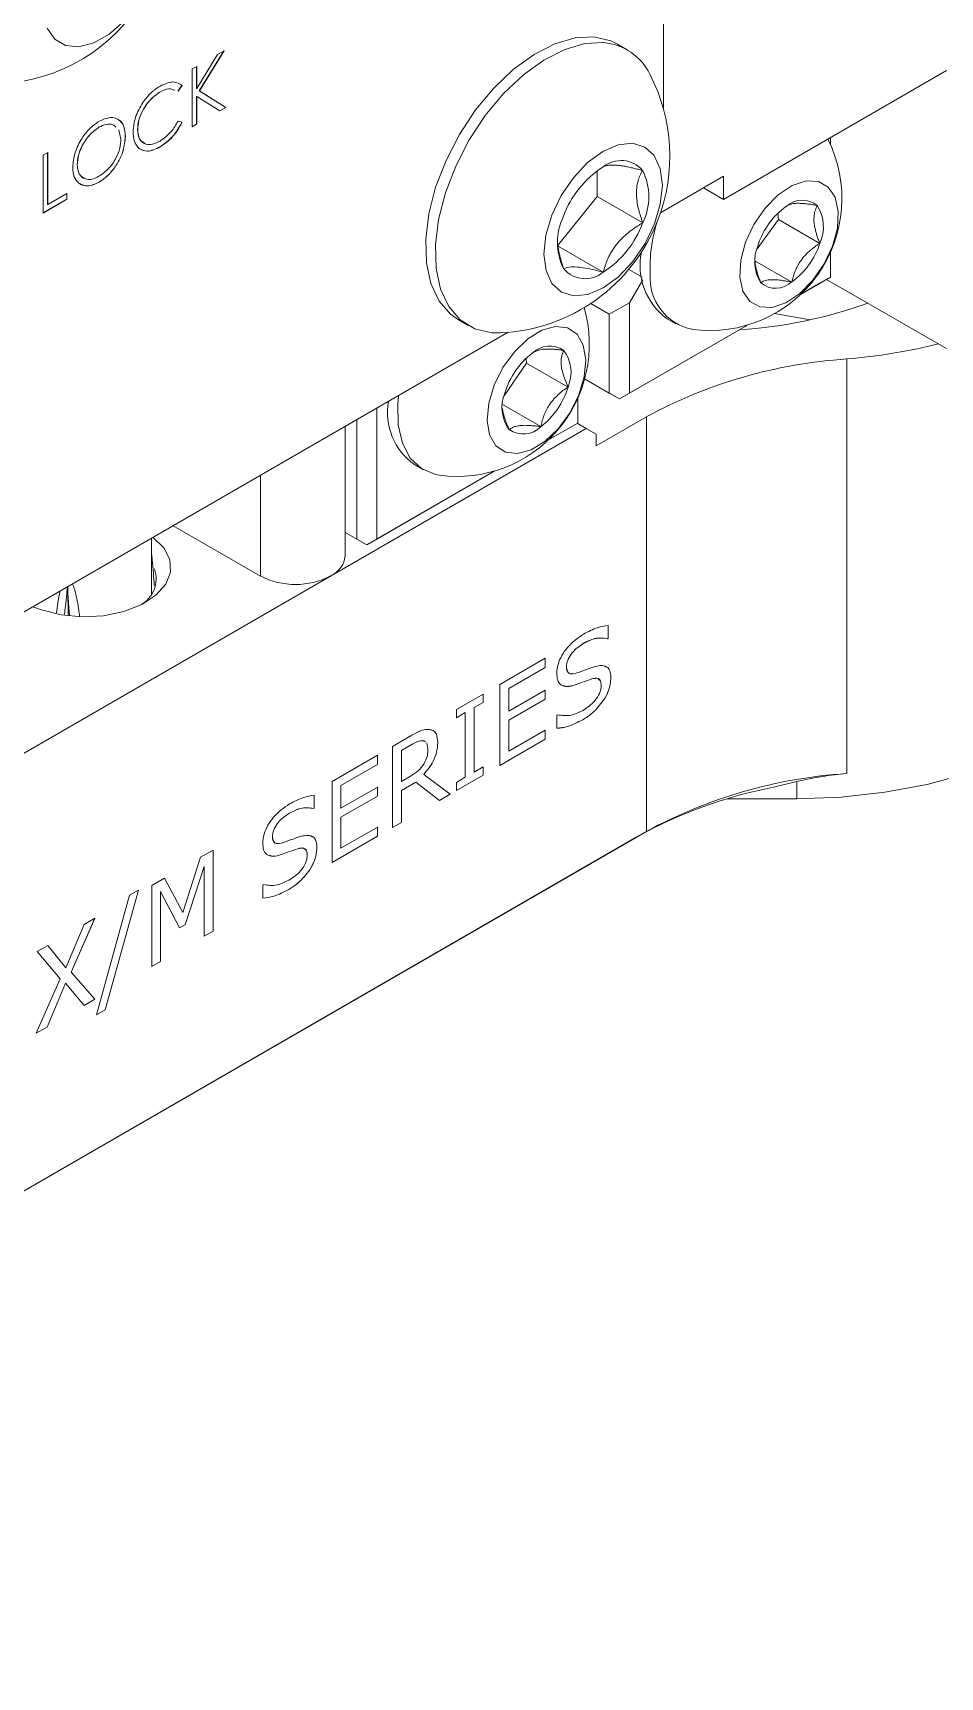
# Model space of a CAD drawing. Header units: millimetres. Extents: x 2 to 278, y 1 to 215.
# Drawn here: x 226.89 to 235.02, y 154.91 to 169.63 of the extents above; entities that cross this region are included whole.
import ezdxf

# ---------------------------------------------------------------- set-up
doc = ezdxf.new("R2010")
doc.units = ezdxf.units.MM

msp = doc.modelspace()

# ---------------------------------------------------------------- linework, layer by layer
at = {"color": 7, "linetype": 'Continuous', "lineweight": 18}
for p, q in [((232.541, 168.958), (232.541, 174.493)), ((232.218, 169.48), (232.13, 169.531)), ((228.361, 169.135), (228.548, 169.44)), ((228.604, 169.472), (228.384, 169.114)), ((228.606, 169.473), (228.385, 169.113)), ((228.548, 169.44), (228.606, 169.473)), ((228.321, 169.309), (228.361, 169.332)), ((228.321, 168.79), (228.321, 169.309)), ((228.36, 169.332), (228.36, 169.135)), ((228.361, 169.332), (228.361, 169.135)), ((233.08, 168.14), (235.078, 169.294)), ((228.03, 169.102), (228.03, 169.101)), ((228.228, 169.161), (228.193, 169.109)), ((228.229, 169.16), (228.194, 169.109)), ((228.228, 169.161), (228.229, 169.16)), ((228.36, 169.135), (228.361, 169.135)), ((228.36, 169.064), (228.36, 168.814)), ((228.36, 169.064), (228.361, 169.064)), ((228.361, 169.064), (228.361, 168.814)), ((228.569, 168.934), (228.361, 169.064)), ((228.384, 169.114), (228.622, 168.965)), ((228.384, 169.114), (228.385, 169.113)), ((228.385, 169.113), (228.623, 168.965)), ((228.623, 168.965), (228.569, 168.934)), ((228.622, 168.965), (228.569, 168.934)), ((228.622, 168.965), (228.623, 168.965)), ((227.484, 168.787), (227.485, 168.787)), ((227.682, 168.681), (227.664, 168.765)), ((227.831, 168.767), (227.832, 168.767)), ((228.194, 168.843), (228.229, 168.833)), ((228.361, 168.814), (228.321, 168.79)), ((228.36, 168.814), (228.321, 168.791)), ((228.36, 168.814), (228.361, 168.814)), ((227.721, 168.705), (227.722, 168.704)), ((228.033, 168.612), (228.033, 168.611)), ((234.037, 168.633), (234.037, 168.693)), ((226.985, 168.538), (227.026, 168.561)), ((226.985, 168.019), (226.985, 168.538)), ((227.025, 168.561), (227.025, 168.096)), ((227.026, 168.561), (227.026, 168.096)), ((227.29, 168.453), (227.291, 168.453)), ((231.947, 168.166), (231.947, 168.396)), ((232.515, 168.022), (233.08, 168.348)), ((233.08, 168.348), (233.08, 168.14)), ((227.026, 168.096), (227.198, 168.195)), ((227.198, 168.195), (227.198, 168.142)), ((227.198, 168.195), (227.198, 168.143)), ((227.486, 168.296), (227.487, 168.296)), ((231.594, 167.725), (231.947, 168.166)), ((231.947, 168.166), (232.356, 167.93)), ((233.08, 168.14), (232.901, 168.244)), ((227.198, 168.143), (226.985, 168.02)), ((227.198, 168.142), (226.985, 168.019)), ((227.025, 168.096), (227.026, 168.096)), ((227.198, 168.143), (227.198, 168.142)), ((233.572, 167.961), (233.568, 168.018)), ((233.381, 167.699), (233.572, 167.961)), ((233.572, 167.961), (233.943, 167.747)), ((231.594, 167.725), (232.003, 167.489)), ((233.362, 167.591), (233.691, 167.401)), ((234.037, 167.445), (234.037, 167.667)), ((232.352, 167.444), (232.231, 167.514)), ((233.77, 167.29), (234.037, 167.445)), ((234.037, 167.445), (233.947, 167.393)), ((234.037, 167.445), (234.037, 167.445)), ((232.356, 167.422), (232.237, 167.216)), ((233.947, 167.393), (233.77, 167.29)), ((235.078, 166.805), (234.003, 167.425)), ((232.057, 167.112), (231.89, 167.209)), ((232.057, 167.112), (232.237, 167.216)), ((232.237, 167.216), (232.237, 166.405)), ((230.706, 167.063), (230.793, 167.012)), ((232.057, 166.405), (232.057, 167.112)), ((233.295, 167.016), (232.147, 166.354)), ((232.237, 166.405), (233.294, 167.016)), ((232.574, 167.072), (232.654, 167.026)), ((223.332, 162.436), (231.152, 166.951)), ((231.316, 166.675), (231.311, 166.716)), ((234.185, 166.712), (234.185, 162.999)), ((231.115, 166.383), (231.316, 166.675)), ((231.316, 166.675), (231.687, 166.46)), ((232.057, 166.405), (231.836, 166.533)), ((232.147, 166.354), (231.836, 166.533)), ((232.147, 166.354), (232.057, 166.405)), ((232.237, 166.405), (232.147, 166.354)), ((229.974, 166.271), (229.974, 165.099)), ((231.101, 166.303), (231.443, 166.106)), ((231.774, 166.138), (231.774, 166.361)), ((232.147, 166.354), (232.147, 166.354)), ((229.69, 164.949), (229.69, 166.107)), ((229.794, 165.099), (229.794, 166.167)), ((231.507, 165.984), (231.774, 166.138)), ((231.774, 166.138), (231.684, 166.087)), ((231.85, 166.09), (231.77, 166.136)), ((231.774, 166.138), (231.774, 166.138)), ((232.389, 166.194), (231.94, 165.934)), ((232.389, 166.194), (232.389, 162.48)), ((231.85, 166.09), (229.56, 164.768)), ((231.684, 166.087), (231.507, 165.984)), ((231.94, 166.038), (231.85, 166.09)), ((231.94, 165.934), (231.94, 166.038)), ((228.931, 165.669), (228.931, 164.768)), ((231.032, 165.71), (229.884, 165.047)), ((229.974, 165.099), (231.032, 165.71)), ((230.312, 165.766), (230.391, 165.72)), ((227.955, 164.605), (227.955, 165.105)), ((228.151, 165.218), (228.931, 164.768)), ((229.794, 165.099), (229.69, 165.159)), ((229.884, 165.047), (229.69, 165.159)), ((229.884, 165.047), (229.794, 165.099)), ((229.884, 165.047), (229.974, 165.099)), ((229.884, 165.047), (229.884, 165.047)), ((229.56, 164.768), (222.106, 160.465)), ((227.206, 164.666), (227.208, 164.417)), ((232.048, 164.211), (232.042, 164.207)), ((232.048, 164.211), (232.042, 164.207)), ((232.042, 164.207), (232.042, 164.207)), ((232.048, 164.325), (232.048, 164.211)), ((232.048, 164.325), (232.048, 164.211)), ((232.048, 164.211), (232.048, 164.211)), ((231.824, 164.165), (231.825, 164.164)), ((231.077, 163.797), (231.483, 164.031)), ((231.483, 163.949), (231.156, 163.761)), ((231.483, 163.949), (231.157, 163.76)), ((231.483, 164.031), (231.483, 163.949)), ((231.483, 164.031), (231.483, 163.949)), ((231.483, 163.949), (231.483, 163.949)), ((231.674, 163.959), (231.674, 163.959)), ((231.077, 163.071), (231.077, 163.797)), ((231.156, 163.761), (231.156, 163.558)), ((231.156, 163.761), (231.157, 163.76)), ((231.157, 163.76), (231.157, 163.558)), ((231.157, 163.558), (231.483, 163.747)), ((231.483, 163.747), (231.483, 163.664)), ((231.483, 163.747), (231.483, 163.664)), ((231.752, 163.793), (231.752, 163.793)), ((231.9, 163.846), (231.901, 163.846)), ((232.072, 163.851), (232.072, 163.851)), ((230.687, 163.572), (230.926, 163.71)), ((230.926, 163.636), (230.846, 163.591)), ((230.926, 163.636), (230.846, 163.591)), ((230.926, 163.71), (230.926, 163.636)), ((230.926, 163.71), (230.926, 163.636)), ((230.926, 163.636), (230.926, 163.636)), ((231.483, 163.664), (231.156, 163.476)), ((231.483, 163.664), (231.157, 163.476)), ((231.483, 163.664), (231.483, 163.664)), ((232.006, 163.657), (232.006, 163.657)), ((230.687, 163.499), (230.687, 163.572)), ((230.767, 163.545), (230.687, 163.499)), ((230.767, 163.545), (230.687, 163.499)), ((230.767, 162.966), (230.767, 163.545)), ((230.767, 163.545), (230.767, 163.545)), ((230.846, 163.591), (230.846, 163.012)), ((230.846, 163.591), (230.846, 163.012)), ((230.846, 163.591), (230.846, 163.591)), ((231.156, 163.558), (231.157, 163.558)), ((231.156, 163.476), (231.156, 163.2)), ((231.156, 163.476), (231.157, 163.476)), ((231.157, 163.476), (231.157, 163.2)), ((231.586, 163.522), (231.592, 163.525)), ((231.586, 163.404), (231.586, 163.522)), ((231.819, 163.481), (231.819, 163.481)), ((230.114, 163.241), (230.288, 163.342)), ((231.483, 163.306), (231.077, 163.071)), ((231.483, 163.306), (231.077, 163.071)), ((231.157, 163.2), (231.483, 163.388)), ((231.483, 163.388), (231.483, 163.306)), ((231.483, 163.388), (231.483, 163.306)), ((231.483, 163.306), (231.483, 163.306)), ((229.573, 162.929), (229.979, 163.163)), ((229.979, 163.163), (229.979, 163.081)), ((229.979, 163.163), (229.979, 163.081)), ((230.114, 162.515), (230.114, 163.241)), ((230.291, 163.261), (230.194, 163.205)), ((230.291, 163.261), (230.194, 163.205)), ((230.194, 163.205), (230.194, 162.929)), ((230.194, 163.205), (230.194, 162.929)), ((230.194, 163.205), (230.194, 163.205)), ((230.291, 163.261), (230.291, 163.261)), ((230.41, 163.282), (230.392, 163.294)), ((230.392, 163.294), (230.392, 163.293)), ((230.41, 163.282), (230.392, 163.293)), ((230.432, 163.22), (230.421, 163.274)), ((230.52, 163.277), (230.52, 163.277)), ((231.156, 163.2), (231.157, 163.2)), ((229.979, 163.081), (229.653, 162.892)), ((229.979, 163.081), (229.653, 162.892)), ((229.979, 163.081), (229.979, 163.081)), ((230.846, 163.012), (230.926, 163.058)), ((230.846, 163.012), (230.846, 163.012)), ((230.926, 163.058), (230.926, 162.984)), ((230.926, 163.057), (230.926, 162.984)), ((229.573, 162.203), (229.573, 162.929)), ((229.653, 162.892), (229.653, 162.69)), ((229.653, 162.892), (229.653, 162.69)), ((229.653, 162.892), (229.653, 162.892)), ((229.653, 162.69), (229.979, 162.878)), ((229.979, 162.878), (229.979, 162.796)), ((229.979, 162.878), (229.979, 162.796)), ((230.194, 162.929), (230.277, 162.977)), ((230.194, 162.929), (230.194, 162.929)), ((230.325, 162.922), (230.194, 162.846)), ((230.325, 162.922), (230.194, 162.846)), ((230.536, 162.759), (230.325, 162.922)), ((230.325, 162.922), (230.325, 162.922)), ((230.394, 162.991), (230.631, 162.814)), ((230.394, 162.991), (230.631, 162.814)), ((230.394, 162.991), (230.394, 162.991)), ((230.926, 162.984), (230.687, 162.846)), ((230.926, 162.984), (230.687, 162.846)), ((230.687, 162.92), (230.767, 162.966)), ((230.687, 162.846), (230.687, 162.92)), ((230.926, 162.984), (230.926, 162.984)), ((233.736, 162.929), (233.528, 162.877)), ((233.736, 162.929), (233.736, 162.773)), ((229.414, 162.805), (229.414, 162.69)), ((229.414, 162.805), (229.414, 162.69)), ((229.979, 162.796), (229.653, 162.607)), ((229.979, 162.796), (229.653, 162.607)), ((229.979, 162.796), (229.979, 162.796)), ((230.194, 162.846), (230.194, 162.561)), ((230.194, 162.846), (230.194, 162.561)), ((230.194, 162.846), (230.194, 162.846)), ((230.631, 162.814), (230.536, 162.759)), ((230.631, 162.814), (230.536, 162.759)), ((230.631, 162.814), (230.631, 162.814)), ((233.736, 162.773), (233.114, 162.773)), ((229.191, 162.644), (229.191, 162.644)), ((229.414, 162.69), (229.408, 162.687)), ((229.414, 162.69), (229.408, 162.687)), ((229.408, 162.687), (229.408, 162.687)), ((229.414, 162.69), (229.414, 162.69)), ((229.653, 162.69), (229.653, 162.69)), ((229.653, 162.607), (229.653, 162.332)), ((229.653, 162.607), (229.653, 162.332)), ((229.653, 162.607), (229.653, 162.607)), ((232.299, 162.429), (219.27, 154.907)), ((219.278, 154.912), (232.389, 162.48)), ((229.04, 162.439), (229.04, 162.438)), ((229.979, 162.437), (229.573, 162.203)), ((229.979, 162.437), (229.573, 162.203)), ((229.653, 162.332), (229.979, 162.52)), ((229.979, 162.52), (229.979, 162.437)), ((229.979, 162.52), (229.979, 162.437)), ((229.979, 162.437), (229.979, 162.437)), ((230.194, 162.561), (230.114, 162.515)), ((230.194, 162.561), (230.114, 162.516)), ((230.194, 162.561), (230.194, 162.561)), ((232.389, 162.48), (232.299, 162.429)), ((228.395, 162.249), (228.507, 162.313)), ((228.507, 162.313), (228.507, 161.588)), ((228.507, 162.313), (228.507, 161.588)), ((229.267, 162.326), (229.267, 162.326)), ((229.438, 162.33), (229.438, 162.33)), ((229.653, 162.332), (229.653, 162.332)), ((228.237, 161.755), (228.395, 162.249)), ((228.427, 162.168), (228.256, 161.645)), ((228.427, 162.168), (228.256, 161.645)), ((228.427, 161.542), (228.427, 162.168)), ((228.427, 162.168), (228.427, 162.168)), ((229.118, 162.273), (229.118, 162.273)), ((229.373, 162.136), (229.373, 162.136)), ((227.958, 161.997), (228.073, 162.063)), ((227.958, 161.271), (227.958, 161.997)), ((228.072, 162.063), (228.237, 161.755)), ((228.073, 162.063), (228.237, 161.755)), ((228.952, 162.001), (228.958, 162.004)), ((228.952, 161.883), (228.952, 162.001)), ((227.464, 160.839), (227.76, 161.91)), ((227.838, 161.955), (227.541, 160.883)), ((227.838, 161.955), (227.541, 160.883)), ((227.76, 161.91), (227.838, 161.955)), ((228.037, 161.943), (228.037, 161.317)), ((228.207, 161.617), (228.037, 161.943)), ((228.037, 161.943), (228.037, 161.317)), ((228.037, 161.943), (228.037, 161.943)), ((229.185, 161.961), (229.185, 161.961)), ((227.448, 161.703), (227.236, 161.221)), ((227.448, 161.702), (227.236, 161.221)), ((227.352, 161.647), (227.448, 161.703)), ((228.237, 161.755), (228.237, 161.755)), ((227.189, 161.258), (227.352, 161.647)), ((228.256, 161.645), (228.207, 161.617)), ((228.256, 161.645), (228.207, 161.617)), ((228.256, 161.645), (228.256, 161.645)), ((228.507, 161.588), (228.427, 161.542)), ((228.507, 161.588), (228.427, 161.542)), ((228.507, 161.588), (228.507, 161.588)), ((226.931, 161.404), (227.027, 161.459)), ((227.138, 161.16), (226.931, 161.404)), ((227.027, 161.459), (227.189, 161.258)), ((227.027, 161.459), (227.189, 161.258)), ((227.189, 161.258), (227.189, 161.258)), ((228.037, 161.317), (227.958, 161.271)), ((228.037, 161.317), (227.958, 161.271)), ((228.037, 161.317), (228.037, 161.317)), ((226.923, 160.673), (227.138, 161.16)), ((227.185, 161.123), (227.02, 160.729)), ((227.185, 161.123), (227.02, 160.729)), ((227.353, 160.921), (227.185, 161.123)), ((227.185, 161.123), (227.185, 161.123)), ((227.236, 161.221), (227.448, 160.977)), ((227.236, 161.221), (227.448, 160.977)), ((227.236, 161.221), (227.236, 161.221)), ((227.448, 160.977), (227.353, 160.921)), ((227.448, 160.977), (227.353, 160.921)), ((227.448, 160.977), (227.448, 160.977)), ((227.541, 160.883), (227.464, 160.839)), ((227.541, 160.883), (227.464, 160.839)), ((227.541, 160.883), (227.541, 160.883)), ((227.02, 160.729), (226.923, 160.673)), ((227.02, 160.729), (226.923, 160.674)), ((227.02, 160.729), (227.02, 160.729))]:
    msp.add_line(p, q, dxfattribs=at)
at = {"color": 7, "linetype": 'Continuous', "lineweight": 18, "flags": 128}
for points in [[(227.02, 169.675), (227.089, 169.576), (227.186, 169.518), (227.306, 169.507), (227.439, 169.542), (227.577, 169.621), (227.711, 169.738)], [(231.919, 169.596), (231.75, 169.587), (231.569, 169.535), (231.384, 169.44), (231.199, 169.306), (231.022, 169.138), (230.859, 168.942), (230.714, 168.723), (230.594, 168.49), (230.501, 168.251), (230.44, 168.012), (230.412, 167.784), (230.418, 167.573), (230.459, 167.387), (230.532, 167.231), (230.635, 167.112), (230.706, 167.063)], [(232.007, 169.545), (231.837, 169.536), (231.657, 169.484), (231.471, 169.389), (231.287, 169.256), (231.11, 169.088), (230.946, 168.891), (230.802, 168.673), (230.681, 168.44), (230.589, 168.2), (230.528, 167.962), (230.5, 167.734), (230.506, 167.523), (230.546, 167.336), (230.619, 167.181), (230.722, 167.062), (230.852, 166.983), (231.004, 166.947), (231.083, 166.946)], [(232.13, 169.531), (232.071, 169.56), (231.919, 169.596)], [(232.265, 168.644), (232.137, 168.63), (232, 168.571), (231.862, 168.471), (231.735, 168.335), (231.625, 168.175), (231.541, 167.999), (231.489, 167.821), (231.471, 167.652), (231.49, 167.504), (231.543, 167.387), (231.628, 167.31), (231.738, 167.276), (231.866, 167.29), (232.003, 167.349), (232.14, 167.449), (232.268, 167.585), (232.378, 167.745), (232.461, 167.921), (232.514, 168.099), (232.532, 168.268), (232.513, 168.416), (232.46, 168.533), (232.375, 168.61), (232.265, 168.644)], [(233.227, 167.446), (233.254, 167.32), (233.315, 167.228), (233.405, 167.178), (233.515, 167.173), (233.638, 167.214), (233.764, 167.298), (233.881, 167.417), (233.982, 167.563), (234.056, 167.723), (234.1, 167.884), (234.108, 168.034), (234.08, 168.16), (234.019, 168.252), (233.93, 168.302), (233.819, 168.307), (233.696, 168.266), (233.571, 168.182), (233.453, 168.063), (233.353, 167.917), (233.278, 167.757), (233.235, 167.596), (233.227, 167.446)], [(231.575, 167.003), (231.453, 166.969), (231.327, 166.892), (231.208, 166.777), (231.104, 166.635), (231.025, 166.477), (230.977, 166.315), (230.963, 166.162), (230.985, 166.032), (231.041, 165.934), (231.126, 165.877), (231.234, 165.865), (231.356, 165.898), (231.481, 165.976), (231.601, 166.09), (231.705, 166.232), (231.784, 166.391), (231.832, 166.553), (231.846, 166.705), (231.824, 166.836), (231.768, 166.934), (231.683, 166.991), (231.575, 167.003)], [(233.85, 167.061), (233.838, 167.064), (233.537, 167.119)], [(230.168, 166.382), (230.161, 166.311), (230.165, 166.122), (230.203, 165.957), (230.274, 165.824), (230.375, 165.73), (230.501, 165.677), (230.536, 165.671)], [(227.971, 165.114), (228.065, 165.022), (228.119, 164.915), (228.125, 164.804), (228.083, 164.695), (227.995, 164.596), (227.868, 164.513), (227.709, 164.45), (227.527, 164.413), (227.336, 164.402), (227.145, 164.42), (226.969, 164.464), (226.894, 164.493)], [(233.736, 162.773), (234.134, 162.788), (234.525, 162.831), (234.905, 162.902), (235.265, 163), (235.602, 163.123), (235.909, 163.27), (236.182, 163.438), (236.417, 163.624), (236.609, 163.826), (236.755, 164.04), (236.855, 164.263), (236.905, 164.491), (236.911, 164.606)]]:
    msp.add_lwpolyline(points, dxfattribs=at)
at = {"color": 7, "linetype": 'Continuous', "lineweight": 18}
for centre, radius, start, end in [((226.523, 170.76), 1.586, 272.5247, 27.4807), ((231.964, 169.039), 0.508, 26.0761, 85.2197), ((231.013, 168.53), 1.586, 338.9034, 27.4807), ((232.957, 168.15), 1.184, 262.3574, 26.5843), ((232.162, 168.234), 0.255, 40.9077, 129.4234), ((232.48, 167.684), 0.888, 122.7674, 159.8613), ((231.886, 168.164), 0.525, 333.5112, 26.8016), ((234.045, 167.521), 0.688, 125.7217, 161.999), ((233.786, 167.927), 0.208, 49.7227, 133.1612), ((233.622, 167.895), 0.353, 335.2967, 32.719), ((231.013, 168.53), 1.586, 272.5247, 338.9034), ((232.117, 167.756), 0.525, 153.5112, 206.8016), ((231.522, 168.236), 0.888, 302.7674, 339.8613), ((233.774, 167.531), 1.352, 162.3797, 182.5469), ((233.712, 167.585), 0.353, 155.2967, 212.719), ((233.289, 167.96), 0.688, 305.7217, 341.999), ((232.922, 167.549), 0.59, 168.2962, 233.892), ((231.841, 167.686), 0.255, 220.9077, 309.4234), ((232.89, 167.437), 0.468, 175.7679, 258.7684), ((233.549, 167.553), 0.208, 229.7227, 313.1612), ((230.694, 166.844), 1.184, 262.3574, 16.0672), ((232.975, 171.097), 4.13, 273.4474, 289.7891), ((233.785, 171.724), 5.027, 274.5644, 284.0524), ((231.792, 166.209), 0.699, 127.5962, 163.4856), ((231.523, 166.606), 0.221, 55.5094, 135.2793), ((231.386, 166.591), 0.328, 336.5271, 37.0076), ((234.466, 162.366), 4.355, 93.7065, 118.4944), ((231.423, 166.276), 0.328, 156.5271, 217.0076), ((231.017, 166.659), 0.699, 307.5962, 343.4856), ((230.638, 166.23), 0.568, 169.675, 234.8716), ((231.286, 166.261), 0.221, 235.5094, 315.2793), ((229.468, 164.972), 0.224, 294.3747, 354.3052), ((227.727, 164.744), 0.27, 298.1424, 19.0505), ((229.246, 165.375), 0.683, 242.6097, 297.3903), ((234.312, 158.819), 4.133, 100.9364, 119.1437), ((234.466, 158.653), 4.355, 93.7065, 118.4944)]:
    msp.add_arc(centre, radius, start, end, dxfattribs=at)
for points, knots in [([(227.791, 168.747), (227.795, 168.79), (227.804, 168.876), (227.87, 169.003), (227.95, 169.101), (228.005, 169.138), (228.033, 169.156)], [0, 0, 0, 0, 0.279512, 0.55908, 0.779374, 1, 1, 1, 1]), ([(228.03, 169.102), (228.001, 169.081), (227.944, 169.041), (227.877, 168.946), (227.837, 168.849), (227.833, 168.794), (227.831, 168.767)], [0, 0, 0, 0, 0.279856, 0.559519, 0.779686, 1, 1, 1, 1]), ([(228.03, 169.101), (228.002, 169.081), (227.944, 169.04), (227.878, 168.945), (227.838, 168.848), (227.834, 168.794), (227.832, 168.767)], [0, 0, 0, 0, 0.279856, 0.559519, 0.779686, 1, 1, 1, 1]), ([(228.163, 169.117), (228.146, 169.125), (228.109, 169.141), (228.058, 169.116), (228.03, 169.101)], [0, 0, 0, 0, 0.442041, 1, 1, 1, 1]), ([(228.162, 169.118), (228.145, 169.125), (228.108, 169.142), (228.058, 169.116), (228.03, 169.102)], [0, 0, 0, 0, 0.442041, 1, 1, 1, 1]), ([(228.033, 169.156), (228.076, 169.175), (228.153, 169.21), (228.206, 169.176), (228.229, 169.16)], [0, 0, 0, 0, 0.559517, 1, 1, 1, 1]), ([(227.25, 168.429), (227.254, 168.472), (227.263, 168.556), (227.324, 168.683), (227.402, 168.782), (227.456, 168.82), (227.483, 168.839)], [0, 0, 0, 0, 0.279731, 0.559327, 0.77968, 1, 1, 1, 1]), ([(227.484, 168.787), (227.456, 168.766), (227.399, 168.725), (227.335, 168.63), (227.296, 168.534), (227.292, 168.48), (227.29, 168.453)], [0, 0, 0, 0, 0.279627, 0.55935, 0.77963, 1, 1, 1, 1]), ([(227.485, 168.787), (227.457, 168.766), (227.4, 168.725), (227.335, 168.63), (227.297, 168.534), (227.293, 168.48), (227.291, 168.453)], [0, 0, 0, 0, 0.279627, 0.55935, 0.77963, 1, 1, 1, 1]), ([(227.483, 168.839), (227.519, 168.855), (227.589, 168.887), (227.668, 168.859), (227.715, 168.796), (227.72, 168.735), (227.722, 168.704)], [0, 0, 0, 0, 0.279767, 0.559358, 0.779571, 1, 1, 1, 1]), ([(227.635, 168.788), (227.627, 168.797), (227.606, 168.818), (227.551, 168.817), (227.507, 168.797), (227.484, 168.787)], [0, 0, 0, 0, 0.236786, 0.618533, 1, 1, 1, 1]), ([(227.636, 168.788), (227.628, 168.796), (227.607, 168.818), (227.552, 168.817), (227.507, 168.797), (227.485, 168.787)], [0, 0, 0, 0, 0.236786, 0.618533, 1, 1, 1, 1]), ([(227.665, 168.85), (227.665, 168.85), (227.688, 168.843), (227.713, 168.793), (227.719, 168.734), (227.721, 168.705)], [0, 0, 0, 0, 0.020726, 0.510123, 1, 1, 1, 1]), ([(227.831, 168.767), (227.834, 168.735), (227.839, 168.674), (227.879, 168.652), (227.898, 168.642)], [0, 0, 0, 0, 0.5325766, 1, 1, 1, 1]), ([(227.832, 168.767), (227.835, 168.735), (227.842, 168.672), (227.898, 168.632), (227.965, 168.63), (228.01, 168.653), (228.033, 168.664)], [0, 0, 0, 0, 0.2794342, 0.5589213, 0.7792831, 1, 1, 1, 1]), ([(228.033, 168.664), (228.068, 168.689), (228.13, 168.734), (228.174, 168.81), (228.194, 168.843)], [0, 0, 0, 0, 0.558772, 1, 1, 1, 1]), ([(228.229, 168.833), (228.215, 168.806), (228.187, 168.754), (228.121, 168.671), (228.067, 168.634), (228.033, 168.611)], [0, 0, 0, 0, 0.28041, 0.560795, 1, 1, 1, 1]), ([(228.228, 168.833), (228.214, 168.807), (228.186, 168.754), (228.12, 168.672), (228.066, 168.634), (228.033, 168.612)], [0, 0, 0, 0, 0.28041, 0.560795, 1, 1, 1, 1]), ([(227.485, 168.348), (227.514, 168.368), (227.571, 168.408), (227.637, 168.503), (227.676, 168.6), (227.68, 168.654), (227.682, 168.681)], [0, 0, 0, 0, 0.2798297, 0.559389, 0.7796538, 1, 1, 1, 1]), ([(227.721, 168.705), (227.717, 168.662), (227.71, 168.577), (227.646, 168.451), (227.568, 168.352), (227.513, 168.315), (227.486, 168.296)], [0, 0, 0, 0, 0.27963, 0.559343, 0.779597, 1, 1, 1, 1]), ([(227.722, 168.704), (227.718, 168.662), (227.71, 168.577), (227.646, 168.45), (227.569, 168.351), (227.514, 168.314), (227.487, 168.296)], [0, 0, 0, 0, 0.27963, 0.559343, 0.779597, 1, 1, 1, 1]), ([(227.848, 168.595), (227.83, 168.615), (227.796, 168.652), (227.793, 168.718), (227.791, 168.747)], [0, 0, 0, 0, 0.559029, 1, 1, 1, 1]), ([(228.033, 168.612), (227.993, 168.593), (227.922, 168.559), (227.87, 168.584), (227.847, 168.595)], [0, 0, 0, 0, 0.559804, 1, 1, 1, 1]), ([(228.033, 168.611), (227.994, 168.592), (227.923, 168.558), (227.871, 168.584), (227.848, 168.595)], [0, 0, 0, 0, 0.559804, 1, 1, 1, 1]), ([(227.487, 168.296), (227.452, 168.28), (227.383, 168.249), (227.305, 168.277), (227.257, 168.339), (227.253, 168.399), (227.25, 168.429)], [0, 0, 0, 0, 0.279663, 0.559354, 0.779636, 1, 1, 1, 1]), ([(227.29, 168.453), (227.293, 168.422), (227.299, 168.362), (227.338, 168.34), (227.357, 168.329)], [0, 0, 0, 0, 0.520991, 1, 1, 1, 1]), ([(227.291, 168.453), (227.294, 168.422), (227.301, 168.361), (227.355, 168.321), (227.419, 168.316), (227.463, 168.337), (227.485, 168.348)], [0, 0, 0, 0, 0.279416, 0.5590765, 0.779478, 1, 1, 1, 1]), ([(232.354, 168.401), (232.348, 168.402), (232.327, 168.408), (232.301, 168.414), (232.267, 168.422), (232.234, 168.43), (232.195, 168.438), (232.158, 168.443), (232.125, 168.447), (232.096, 168.449), (232.071, 168.449), (232.049, 168.447), (232.033, 168.444), (232.019, 168.44), (232.009, 168.436), (232.002, 168.432), (232, 168.431)], [0, 0, 0, 0, 0.03883, 0.1166, 0.155556, 0.238619, 0.322154, 0.407544, 0.493762, 0.57354, 0.654037, 0.736529, 0.819573, 0.864564, 0.954781, 1, 1, 1, 1]), ([(232.356, 167.93), (232.343, 167.97), (232.316, 168.05), (232.299, 168.156), (232.3, 168.244), (232.313, 168.307), (232.332, 168.359), (232.347, 168.387), (232.354, 168.401)], [0, 0, 0, 0, 0.216119, 0.439625, 0.593243, 0.751996, 0.87543, 1, 1, 1, 1]), ([(227.486, 168.296), (227.451, 168.28), (227.381, 168.247), (227.331, 168.274), (227.306, 168.287)], [0, 0, 0, 0, 0.5068829, 1, 1, 1, 1]), ([(233.92, 168.086), (233.905, 168.088), (233.877, 168.094), (233.835, 168.1), (233.795, 168.104), (233.764, 168.106), (233.737, 168.106), (233.716, 168.105), (233.696, 168.102), (233.681, 168.098), (233.667, 168.093), (233.66, 168.089), (233.655, 168.086)], [0, 0, 0, 0, 0.118504, 0.238123, 0.359816, 0.483371, 0.546446, 0.652678, 0.739239, 0.826726, 0.894509, 1, 1, 1, 1]), ([(233.943, 167.747), (233.939, 167.759), (233.929, 167.783), (233.919, 167.812), (233.91, 167.84), (233.903, 167.866), (233.896, 167.897), (233.892, 167.923), (233.89, 167.942), (233.89, 167.962), (233.89, 167.985), (233.894, 168.011), (233.898, 168.032), (233.904, 168.05), (233.911, 168.067), (233.917, 168.08), (233.92, 168.086)], [0, 0, 0, 0, 0.090104, 0.180412, 0.220442, 0.300883, 0.382267, 0.464712, 0.506234, 0.547616, 0.63098, 0.715576, 0.801326, 0.844454, 0.922158, 1, 1, 1, 1]), ([(232.003, 167.489), (232.008, 167.508), (232.019, 167.546), (232.04, 167.602), (232.068, 167.658), (232.098, 167.708), (232.13, 167.749), (232.161, 167.784), (232.195, 167.816), (232.229, 167.845), (232.271, 167.877), (232.313, 167.905), (232.345, 167.924), (232.356, 167.93)], [0, 0, 0, 0, 0.107745, 0.216086, 0.327188, 0.439788, 0.516283, 0.593432, 0.672515, 0.752184, 0.81378, 0.937706, 1, 1, 1, 1]), ([(231.594, 167.787), (231.594, 167.778), (231.593, 167.756), (231.597, 167.718), (231.603, 167.683), (231.612, 167.64), (231.626, 167.587), (231.641, 167.542), (231.648, 167.519)], [0, 0, 0, 0, 0.1142907, 0.2697172, 0.4276609, 0.5069984, 0.7526539, 1, 1, 1, 1]), ([(233.691, 167.401), (233.695, 167.416), (233.702, 167.445), (233.717, 167.489), (233.736, 167.533), (233.756, 167.568), (233.778, 167.601), (233.799, 167.628), (233.826, 167.656), (233.851, 167.679), (233.882, 167.705), (233.912, 167.727), (233.936, 167.742), (233.943, 167.747)], [0, 0, 0, 0, 0.1079949, 0.2169975, 0.3276045, 0.4397825, 0.4925022, 0.5892251, 0.6727124, 0.7521715, 0.8138778, 0.9378099, 1, 1, 1, 1]), ([(233.361, 167.61), (233.361, 167.603), (233.361, 167.587), (233.364, 167.561), (233.37, 167.53), (233.378, 167.499), (233.386, 167.471), (233.396, 167.442), (233.405, 167.418), (233.412, 167.4), (233.415, 167.394)], [0, 0, 0, 0, 0.103337, 0.245064, 0.388397, 0.533702, 0.680423, 0.760174, 0.919968, 1, 1, 1, 1]), ([(231.648, 167.519), (231.658, 167.524), (231.684, 167.536), (231.765, 167.541), (231.891, 167.518), (231.976, 167.496), (232.003, 167.489)], [0, 0, 0, 0, 0.180942, 0.506293, 0.843975, 1, 1, 1, 1]), ([(233.415, 167.394), (233.417, 167.396), (233.423, 167.401), (233.436, 167.408), (233.456, 167.415), (233.476, 167.419), (233.499, 167.421), (233.523, 167.422), (233.552, 167.421), (233.576, 167.419), (233.605, 167.415), (233.642, 167.41), (233.674, 167.404), (233.691, 167.401)], [0, 0, 0, 0, 0.053887, 0.162195, 0.271944, 0.383478, 0.439828, 0.545428, 0.633178, 0.712361, 0.752201, 0.875747, 1, 1, 1, 1]), ([(231.648, 166.789), (231.643, 166.789), (231.627, 166.792), (231.606, 166.794), (231.58, 166.797), (231.554, 166.799), (231.523, 166.801), (231.494, 166.801), (231.468, 166.8), (231.445, 166.797), (231.424, 166.792), (231.407, 166.787), (231.394, 166.781), (231.388, 166.778), (231.386, 166.777)], [0, 0, 0, 0, 0.045398, 0.136279, 0.181781, 0.279062, 0.377184, 0.476546, 0.577006, 0.670513, 0.765079, 0.860945, 0.957747, 1, 1, 1, 1]), ([(231.687, 166.46), (231.675, 166.489), (231.65, 166.546), (231.629, 166.62), (231.623, 166.681), (231.627, 166.724), (231.636, 166.76), (231.644, 166.779), (231.648, 166.789)], [0, 0, 0, 0, 0.216113, 0.439614, 0.593233, 0.751987, 0.875425, 1, 1, 1, 1]), ([(231.443, 166.106), (231.447, 166.12), (231.453, 166.15), (231.467, 166.195), (231.485, 166.24), (231.505, 166.277), (231.526, 166.311), (231.548, 166.339), (231.573, 166.367), (231.597, 166.391), (231.627, 166.417), (231.656, 166.44), (231.679, 166.455), (231.687, 166.46)], [0, 0, 0, 0, 0.107817, 0.216649, 0.327368, 0.439781, 0.497168, 0.59382, 0.672575, 0.752172, 0.813843, 0.937774, 1, 1, 1, 1]), ([(231.1, 166.268), (231.102, 166.257), (231.105, 166.237), (231.113, 166.205), (231.121, 166.177), (231.133, 166.143), (231.146, 166.111), (231.157, 166.087), (231.161, 166.079)], [0, 0, 0, 0, 0.186184, 0.351587, 0.509009, 0.63126, 0.876791, 1, 1, 1, 1]), ([(231.161, 166.079), (231.165, 166.082), (231.172, 166.088), (231.184, 166.095), (231.197, 166.101), (231.21, 166.106), (231.229, 166.111), (231.247, 166.114), (231.263, 166.116), (231.28, 166.117), (231.303, 166.118), (231.333, 166.117), (231.359, 166.115), (231.386, 166.113), (231.412, 166.11), (231.433, 166.107), (231.443, 166.106)], [0, 0, 0, 0, 0.090104, 0.180412, 0.220442, 0.300883, 0.382267, 0.464712, 0.506234, 0.547616, 0.63098, 0.715576, 0.801326, 0.844454, 0.922158, 1, 1, 1, 1]), ([(227.955, 164.982), (227.957, 164.963), (227.964, 164.903), (227.972, 164.802), (227.978, 164.722), (227.98, 164.683)], [0, 0, 0, 0, 0.196632, 0.613726, 1, 1, 1, 1]), ([(227.104, 164.437), (227.108, 164.466), (227.115, 164.523), (227.126, 164.588), (227.135, 164.623), (227.138, 164.633)], [0, 0, 0, 0, 0.446583, 0.846161, 1, 1, 1, 1]), ([(227.201, 164.67), (227.2, 164.653), (227.196, 164.595), (227.187, 164.513), (227.179, 164.448), (227.176, 164.423)], [0, 0, 0, 0, 0.191582, 0.692304, 1, 1, 1, 1]), ([(227.221, 164.415), (227.22, 164.433), (227.215, 164.482), (227.21, 164.562), (227.206, 164.629), (227.206, 164.667), (227.206, 164.673)], [0, 0, 0, 0, 0.215332, 0.571576, 0.92826, 1, 1, 1, 1]), ([(227.248, 164.697), (227.25, 164.693), (227.26, 164.671), (227.272, 164.63), (227.285, 164.576), (227.295, 164.521), (227.305, 164.465), (227.309, 164.427), (227.312, 164.407)], [0, 0, 0, 0, 0.046262, 0.2316164, 0.4181849, 0.6062422, 0.794452, 1, 1, 1, 1]), ([(231.586, 163.899), (231.588, 163.924), (231.592, 163.975), (231.63, 164.058), (231.704, 164.163), (231.776, 164.213), (231.825, 164.248)], [0, 0, 0, 0, 0.186924, 0.373838, 0.561303, 1, 1, 1, 1]), ([(232.042, 164.207), (232.004, 164.212), (231.937, 164.221), (231.859, 164.182), (231.824, 164.165)], [0, 0, 0, 0, 0.559047, 1, 1, 1, 1]), ([(231.825, 164.248), (231.868, 164.27), (231.945, 164.31), (232.016, 164.32), (232.048, 164.325)], [0, 0, 0, 0, 0.559781, 1, 1, 1, 1]), ([(232.042, 164.207), (232.004, 164.212), (231.937, 164.22), (231.859, 164.182), (231.825, 164.164)], [0, 0, 0, 0, 0.559047, 1, 1, 1, 1]), ([(231.824, 164.165), (231.79, 164.141), (231.739, 164.106), (231.691, 164.034), (231.676, 163.99), (231.674, 163.969), (231.674, 163.959)], [0, 0, 0, 0, 0.498791, 0.748805, 0.87437, 1, 1, 1, 1]), ([(231.825, 164.164), (231.79, 164.141), (231.739, 164.106), (231.691, 164.034), (231.676, 163.99), (231.674, 163.969), (231.674, 163.959)], [0, 0, 0, 0, 0.498791, 0.748805, 0.87437, 1, 1, 1, 1]), ([(231.752, 163.793), (231.728, 163.786), (231.68, 163.773), (231.622, 163.786), (231.59, 163.834), (231.588, 163.877), (231.586, 163.899)], [0, 0, 0, 0, 0.2807852, 0.5600973, 0.7797641, 1, 1, 1, 1]), ([(231.674, 163.959), (231.674, 163.942), (231.673, 163.92), (231.685, 163.912), (231.688, 163.91)], [0, 0, 0, 0, 0.783847, 1, 1, 1, 1]), ([(231.674, 163.959), (231.675, 163.943), (231.677, 163.912), (231.71, 163.884), (231.745, 163.894), (231.766, 163.9)], [0, 0, 0, 0, 0.280733, 0.55918, 1, 1, 1, 1]), ([(231.766, 163.9), (231.797, 163.911), (231.851, 163.932), (231.905, 163.949), (231.929, 163.957)], [0, 0, 0, 0, 0.560043, 1, 1, 1, 1]), ([(231.929, 163.957), (231.95, 163.962), (231.993, 163.971), (232.044, 163.956), (232.069, 163.909), (232.071, 163.87), (232.072, 163.851)], [0, 0, 0, 0, 0.28063, 0.560046, 0.77963, 1, 1, 1, 1]), ([(232.018, 163.956), (232.027, 163.955), (232.05, 163.949), (232.068, 163.909), (232.07, 163.87), (232.072, 163.851)], [0, 0, 0, 0, 0.235457, 0.617046, 1, 1, 1, 1]), ([(231.752, 163.793), (231.727, 163.785), (231.688, 163.772), (231.657, 163.784), (231.645, 163.789)], [0, 0, 0, 0, 0.6216206, 1, 1, 1, 1]), ([(231.901, 163.846), (231.873, 163.837), (231.823, 163.819), (231.774, 163.801), (231.752, 163.793)], [0, 0, 0, 0, 0.5599103, 1, 1, 1, 1]), ([(231.9, 163.846), (231.873, 163.837), (231.823, 163.819), (231.774, 163.801), (231.752, 163.793)], [0, 0, 0, 0, 0.5599103, 1, 1, 1, 1]), ([(231.82, 163.564), (231.857, 163.589), (231.914, 163.626), (231.966, 163.705), (231.982, 163.753), (231.983, 163.775), (231.984, 163.786)], [0, 0, 0, 0, 0.499193, 0.748835, 0.874368, 1, 1, 1, 1]), ([(231.972, 163.833), (231.967, 163.84), (231.951, 163.86), (231.921, 163.852), (231.9, 163.846)], [0, 0, 0, 0, 0.31074, 1, 1, 1, 1]), ([(231.984, 163.786), (231.983, 163.801), (231.982, 163.83), (231.953, 163.858), (231.92, 163.851), (231.901, 163.846)], [0, 0, 0, 0, 0.280943, 0.559041, 1, 1, 1, 1]), ([(232.072, 163.851), (232.067, 163.814), (232.06, 163.749), (232.023, 163.685), (232.006, 163.657)], [0, 0, 0, 0, 0.559123, 1, 1, 1, 1]), ([(232.072, 163.851), (232.067, 163.814), (232.06, 163.75), (232.023, 163.685), (232.006, 163.657)], [0, 0, 0, 0, 0.559123, 1, 1, 1, 1]), ([(232.006, 163.657), (231.974, 163.615), (231.916, 163.541), (231.849, 163.5), (231.819, 163.481)], [0, 0, 0, 0, 0.558665, 1, 1, 1, 1]), ([(232.006, 163.657), (231.974, 163.615), (231.916, 163.541), (231.849, 163.5), (231.819, 163.481)], [0, 0, 0, 0, 0.558665, 1, 1, 1, 1]), ([(231.819, 163.481), (231.774, 163.458), (231.694, 163.416), (231.619, 163.407), (231.586, 163.404)], [0, 0, 0, 0, 0.559656, 1, 1, 1, 1]), ([(231.819, 163.481), (231.774, 163.458), (231.694, 163.416), (231.619, 163.408), (231.586, 163.404)], [0, 0, 0, 0, 0.559656, 1, 1, 1, 1]), ([(231.592, 163.525), (231.631, 163.519), (231.702, 163.509), (231.784, 163.547), (231.82, 163.564)], [0, 0, 0, 0, 0.559382, 1, 1, 1, 1]), ([(230.288, 163.342), (230.319, 163.36), (230.375, 163.392), (230.426, 163.394), (230.448, 163.395)], [0, 0, 0, 0, 0.5610459, 1, 1, 1, 1]), ([(230.448, 163.395), (230.461, 163.391), (230.485, 163.384), (230.515, 163.348), (230.518, 163.303), (230.52, 163.277)], [0, 0, 0, 0, 0.2804875, 0.560743, 1, 1, 1, 1]), ([(230.462, 163.389), (230.47, 163.387), (230.489, 163.381), (230.515, 163.347), (230.518, 163.303), (230.52, 163.277)], [0, 0, 0, 0, 0.188958, 0.504865, 1, 1, 1, 1]), ([(230.392, 163.294), (230.374, 163.292), (230.342, 163.29), (230.306, 163.27), (230.291, 163.261)], [0, 0, 0, 0, 0.558014, 1, 1, 1, 1]), ([(230.392, 163.293), (230.374, 163.292), (230.342, 163.29), (230.307, 163.27), (230.291, 163.261)], [0, 0, 0, 0, 0.558014, 1, 1, 1, 1]), ([(230.52, 163.277), (230.518, 163.25), (230.515, 163.197), (230.476, 163.09), (230.426, 163.029), (230.394, 162.991)], [0, 0, 0, 0, 0.281062, 0.561365, 1, 1, 1, 1]), ([(230.52, 163.277), (230.518, 163.25), (230.515, 163.197), (230.476, 163.09), (230.425, 163.029), (230.394, 162.991)], [0, 0, 0, 0, 0.281062, 0.561365, 1, 1, 1, 1]), ([(230.396, 163.084), (230.408, 163.11), (230.431, 163.158), (230.432, 163.201), (230.432, 163.22)], [0, 0, 0, 0, 0.557685, 1, 1, 1, 1]), ([(230.277, 162.977), (230.301, 162.991), (230.344, 163.016), (230.38, 163.063), (230.396, 163.084)], [0, 0, 0, 0, 0.561872, 1, 1, 1, 1]), ([(234.185, 162.999), (234.11, 162.991), (233.959, 162.976), (233.811, 162.945), (233.736, 162.929)], [0, 0, 0, 0, 0.493985, 1, 1, 1, 1]), ([(228.952, 162.378), (228.954, 162.404), (228.959, 162.455), (228.997, 162.537), (229.071, 162.643), (229.142, 162.692), (229.191, 162.727)], [0, 0, 0, 0, 0.186924, 0.373838, 0.561303, 1, 1, 1, 1]), ([(229.191, 162.727), (229.234, 162.749), (229.311, 162.789), (229.382, 162.8), (229.414, 162.805)], [0, 0, 0, 0, 0.559781, 1, 1, 1, 1]), ([(229.191, 162.644), (229.156, 162.621), (229.105, 162.586), (229.057, 162.513), (229.042, 162.469), (229.041, 162.449), (229.04, 162.438)], [0, 0, 0, 0, 0.498791, 0.748805, 0.87437, 1, 1, 1, 1]), ([(229.191, 162.644), (229.156, 162.621), (229.105, 162.586), (229.057, 162.514), (229.042, 162.469), (229.041, 162.449), (229.04, 162.439)], [0, 0, 0, 0, 0.498791, 0.748805, 0.87437, 1, 1, 1, 1]), ([(229.408, 162.687), (229.37, 162.691), (229.303, 162.7), (229.225, 162.661), (229.191, 162.644)], [0, 0, 0, 0, 0.5590468, 1, 1, 1, 1]), ([(229.408, 162.687), (229.37, 162.692), (229.303, 162.7), (229.225, 162.661), (229.191, 162.644)], [0, 0, 0, 0, 0.5590468, 1, 1, 1, 1]), ([(229.04, 162.439), (229.04, 162.422), (229.04, 162.4), (229.051, 162.391), (229.054, 162.389)], [0, 0, 0, 0, 0.783847, 1, 1, 1, 1]), ([(229.04, 162.438), (229.041, 162.423), (229.043, 162.392), (229.076, 162.364), (229.111, 162.374), (229.132, 162.38)], [0, 0, 0, 0, 0.2807332, 0.5591802, 1, 1, 1, 1]), ([(229.132, 162.38), (229.163, 162.391), (229.217, 162.411), (229.272, 162.429), (229.295, 162.437)], [0, 0, 0, 0, 0.5600431, 1, 1, 1, 1]), ([(229.295, 162.437), (229.316, 162.441), (229.359, 162.45), (229.41, 162.436), (229.435, 162.389), (229.437, 162.35), (229.438, 162.33)], [0, 0, 0, 0, 0.2806299, 0.5600455, 0.7796301, 1, 1, 1, 1]), ([(229.384, 162.436), (229.393, 162.434), (229.416, 162.429), (229.435, 162.388), (229.437, 162.349), (229.438, 162.33)], [0, 0, 0, 0, 0.235457, 0.617046, 1, 1, 1, 1]), ([(229.118, 162.273), (229.094, 162.266), (229.046, 162.253), (228.988, 162.266), (228.956, 162.313), (228.954, 162.357), (228.952, 162.378)], [0, 0, 0, 0, 0.2807852, 0.5600973, 0.7797641, 1, 1, 1, 1]), ([(229.267, 162.326), (229.239, 162.316), (229.19, 162.299), (229.14, 162.281), (229.118, 162.273)], [0, 0, 0, 0, 0.55991, 1, 1, 1, 1]), ([(229.267, 162.326), (229.239, 162.316), (229.19, 162.299), (229.14, 162.281), (229.118, 162.273)], [0, 0, 0, 0, 0.55991, 1, 1, 1, 1]), ([(229.338, 162.313), (229.333, 162.319), (229.317, 162.339), (229.287, 162.331), (229.267, 162.326)], [0, 0, 0, 0, 0.31074, 1, 1, 1, 1]), ([(229.35, 162.266), (229.35, 162.281), (229.348, 162.31), (229.319, 162.338), (229.287, 162.33), (229.267, 162.326)], [0, 0, 0, 0, 0.2809434, 0.5590412, 1, 1, 1, 1]), ([(229.438, 162.33), (229.434, 162.294), (229.426, 162.229), (229.389, 162.165), (229.373, 162.136)], [0, 0, 0, 0, 0.559123, 1, 1, 1, 1]), ([(229.438, 162.33), (229.433, 162.294), (229.426, 162.229), (229.389, 162.165), (229.373, 162.136)], [0, 0, 0, 0, 0.559123, 1, 1, 1, 1]), ([(229.118, 162.273), (229.094, 162.265), (229.054, 162.252), (229.023, 162.264), (229.011, 162.268)], [0, 0, 0, 0, 0.621621, 1, 1, 1, 1]), ([(229.373, 162.136), (229.34, 162.095), (229.283, 162.021), (229.215, 161.979), (229.185, 161.961)], [0, 0, 0, 0, 0.558665, 1, 1, 1, 1]), ([(229.373, 162.136), (229.34, 162.095), (229.282, 162.021), (229.215, 161.979), (229.185, 161.961)], [0, 0, 0, 0, 0.558665, 1, 1, 1, 1]), ([(229.186, 162.044), (229.224, 162.068), (229.28, 162.105), (229.332, 162.184), (229.348, 162.233), (229.35, 162.255), (229.35, 162.266)], [0, 0, 0, 0, 0.499193, 0.748835, 0.874368, 1, 1, 1, 1]), ([(228.958, 162.004), (228.998, 161.999), (229.068, 161.988), (229.15, 162.027), (229.186, 162.044)], [0, 0, 0, 0, 0.559382, 1, 1, 1, 1]), ([(229.185, 161.961), (229.14, 161.938), (229.06, 161.896), (228.985, 161.887), (228.952, 161.883)], [0, 0, 0, 0, 0.559656, 1, 1, 1, 1]), ([(229.185, 161.961), (229.14, 161.938), (229.06, 161.896), (228.985, 161.887), (228.952, 161.883)], [0, 0, 0, 0, 0.559656, 1, 1, 1, 1])]:
    msp.add_open_spline(points, degree=3, knots=knots, dxfattribs=at)

doc.saveas('drawing.dxf')
